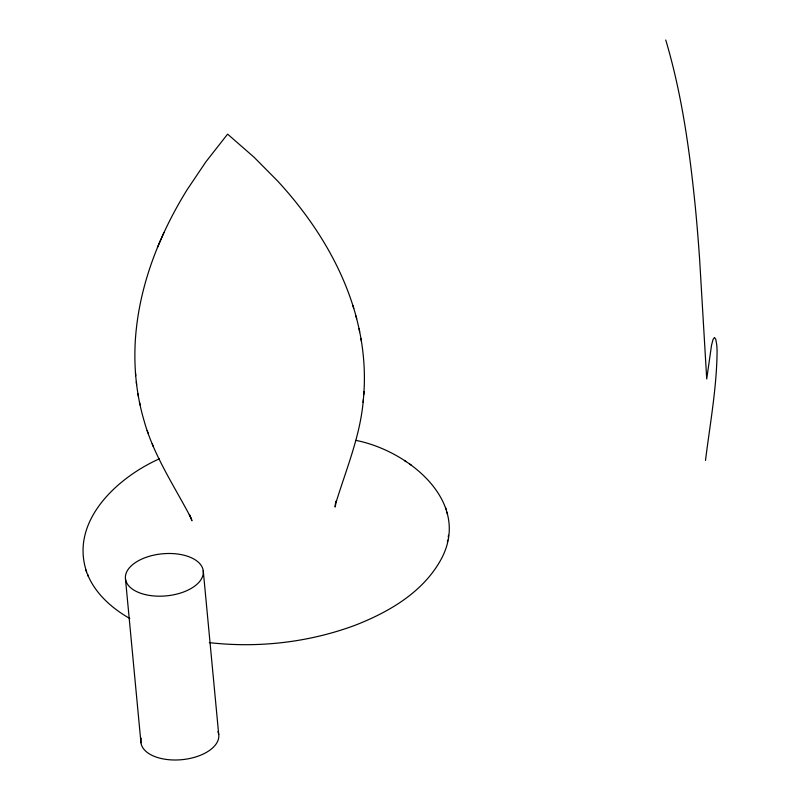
<?xml version="1.0" encoding="UTF-8"?>
<svg xmlns="http://www.w3.org/2000/svg" width="800" height="800" viewBox="0 0 800 800"><rect width="100%" height="100%" fill="white"/><g stroke="black" fill="none" stroke-linecap="round" stroke-linejoin="round"><path stroke-width="1.2" d="M363.78 394.61C365.77 368.17 362.89 341.41 355.88 315.86M335.44 503.53L335.11 507.06L336.51 500.59L335.99 502.6C346.41 468.67 360.54 435.25 363.37 399.48M209.33 642.63C258.27 648.2 308.62 642.47 354.85 625.36C387.51 612.66 420.35 593.89 438.93 563.11C475.06 504 409.19 450.73 355.9 440.39M363.13 402.43L364.03 391.62M705.5 460.45C710 423.97 716.83 387.52 717.09 350.66A11.24 1.14 88.3 0 0 716.68 344.43L715.74 339.16L714.47 337.48L713.01 339.53L711.51 345.4L706.72 378.98L699.64 259.58A275.66 27.87 88.3 0 0 695.31 206.9C689.65 150.66 681.93 94.3 665.75 40M447.37 541.93L447.69 540.12M448.21 537.03L448.53 535.21M356.7 318.74C343.16 266.85 313.75 220.26 277.69 181.07L254.02 157.19L227.6 134.13L205.91 161.8L187.11 189.74C159.03 235.07 138.87 286.37 135.36 339.93C133.68 367.01 136.33 394.43 144.01 420.49C153.53 455.09 173.72 485.16 190.27 516.56L189.36 514.69L191.94 520.77L190.92 517.38M163.97 232.5L157.46 247.44M159.31 458.85C117.45 477.52 69.64 521.11 86.54 571.67M129.83 618.51C110.61 607.58 92.91 591.48 85.88 569.94M404.46 460.62L406.06 461.67M409.68 464.06L411.33 465.15M147.14 430.52L148.2 433.29M152.23 443.84L153.26 446.5M87.67 574.6L88.32 576.32M445.52 507.43L446.03 509.21M446.87 512.16L447.39 513.95M352.93 305.6L353.74 308.42M359.08 328.76L359.65 331.71M360.91 338.49L361.47 341.47M137.88 393.61L138.45 396.58M139.46 401.98L140.03 404.93M135.44 372.7L135.74 375.71M136.33 381.84L136.62 384.85M203.24 570.69L218.72 734.5M125.48 578.99L140.96 742.8M217.92 731.56A39.11 21.13 -5.4 0 1 181.31 759.73A39.11 21.13 -5.4 0 1 141.25 738.25M144.93 594.51A39.11 21.13 -5.4 0 0 203.34 572.19A39.11 21.13 -5.4 0 0 144.8 557.81A39.11 21.13 -5.4 0 0 144.93 594.51"/></g></svg>
